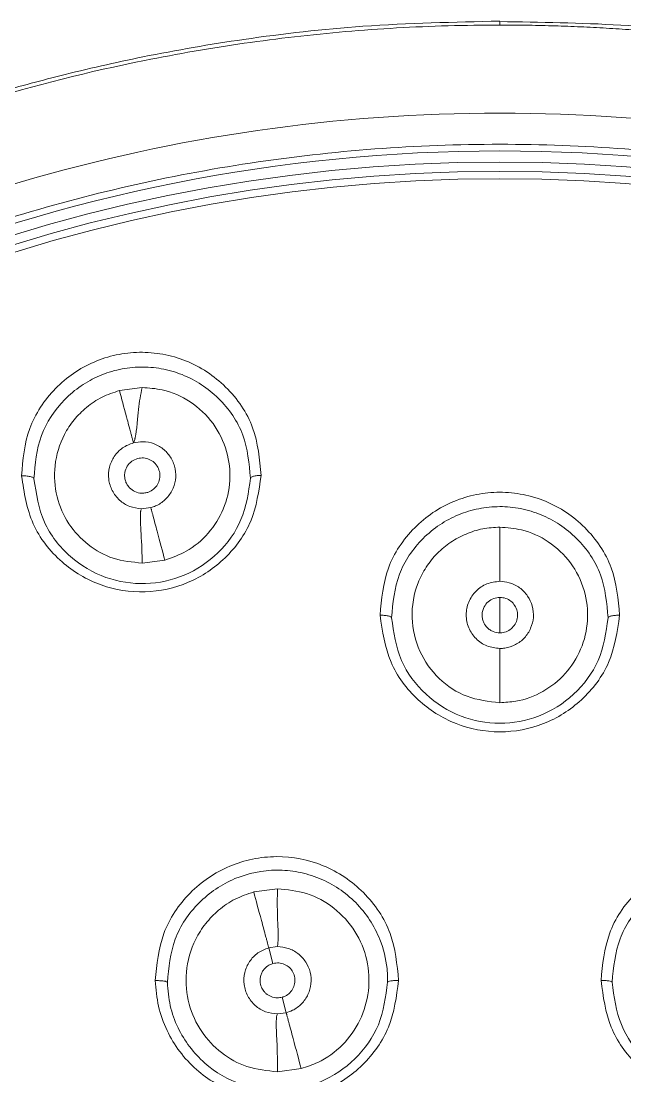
# Model space of a CAD drawing. Extents: x 11377 to 14537, y 53 to 2368.
# Drawn here: x 12560.15 to 12576.31, y 996.26 to 1024.51 of the extents above; entities that cross this region are included whole.
import ezdxf

# ---------------------------------------------------------------- set-up
doc = ezdxf.new("R2010")
doc.units = 0
doc.header["$LTSCALE"] = 10
doc.header["$MEASUREMENT"] = 0
doc.layers.get('0').update_dxf_attribs({"linetype": 'CONTINUOUS'})

# ---------------------------------------------------------------- blocks, each defined once
blk = doc.blocks.new('TYJKT')
at = {"color": 8, "linetype": 'Continuous', "lineweight": 15}
for p, q in [((5032.423, 1240.051), (5032.423, 1239.954)), ((5032.423, 1224.625), (5032.423, 1223.678))]:
    blk.add_line(p, q, dxfattribs=at)
at = {"color": 7, "linetype": 'Continuous', "lineweight": 15}
for p, q in [((5022.846, 1230.246), (5022.238, 1230.165)), ((5023.078, 1227.03), (5022.825, 1226.999)), ((5022.846, 1225.546), (5023.454, 1225.626)), ((5026.47, 1216.823), (5025.833, 1216.738)), ((5026.237, 1215.242), (5026.464, 1215.273)), ((5026.237, 1215.242), (5026.349, 1214.821)), ((5026.591, 1213.918), (5026.703, 1213.504)), ((5026.703, 1213.504), (5026.467, 1213.473)), ((5026.47, 1211.923), (5027.104, 1212.006))]:
    blk.add_line(p, q, dxfattribs=at)
for radius in [44.127, 43.878, 43.682]:
    blk.add_circle((5032.423, 1192.156), radius, dxfattribs=at)
for points, knots in [([(5032.423, 1240.059), (5031.199, 1240.032), (5028.907, 1239.982), (5025.718, 1239.618), (5023.015, 1239.152), (5020.791, 1238.646), (5019.039, 1238.168), (5017.745, 1237.769), (5016.886, 1237.482), (5016.299, 1237.277), (5015.797, 1237.095), (5015.211, 1236.876), (5014.51, 1236.601), (5013.348, 1236.123), (5011.632, 1235.354), (5009.415, 1234.225), (5007.118, 1232.889), (5004.909, 1231.434), (5002.83, 1229.896), (5000.756, 1228.184), (4998.714, 1226.291), (4996.714, 1224.198), (4994.779, 1221.911), (4992.824, 1219.276), (4990.957, 1216.335), (4989.235, 1213.108), (4987.711, 1209.641), (4986.371, 1205.751), (4985.316, 1201.44), (4984.613, 1196.871), (4984.554, 1193.736), (4984.525, 1192.19)], [0, 0, 0, 0, 0.048758, 0.091362, 0.127811, 0.158104, 0.182242, 0.200224, 0.212052, 0.218377, 0.225012, 0.23333, 0.243333, 0.255019, 0.283439, 0.318264, 0.354182, 0.389317, 0.423671, 0.457244, 0.496497, 0.534626, 0.572584, 0.615864, 0.665346, 0.711319, 0.761597, 0.816189, 0.875108, 0.938371, 1, 1, 1, 1]), ([(5080.32, 1192.19), (5080.29, 1193.747), (5080.23, 1196.901), (5079.518, 1201.498), (5078.451, 1205.833), (5077.094, 1209.743), (5075.553, 1213.227), (5073.81, 1216.469), (5071.923, 1219.421), (5069.945, 1222.064), (5067.988, 1224.356), (5065.967, 1226.452), (5063.903, 1228.346), (5061.808, 1230.058), (5059.708, 1231.593), (5057.477, 1233.043), (5055.158, 1234.372), (5052.92, 1235.494), (5051.189, 1236.256), (5050.016, 1236.728), (5049.309, 1236.999), (5048.718, 1237.215), (5048.212, 1237.394), (5047.62, 1237.597), (5046.753, 1237.879), (5045.449, 1238.271), (5043.682, 1238.737), (5041.441, 1239.229), (5038.718, 1239.673), (5035.657, 1240), (5033.502, 1240.029), (5032.422, 1240.044)], [0, 0, 0, 0, 0.062035, 0.125678, 0.18495, 0.239868, 0.290447, 0.336696, 0.386473, 0.430011, 0.468196, 0.506555, 0.546043, 0.579817, 0.614377, 0.649724, 0.685856, 0.720887, 0.749474, 0.761229, 0.77129, 0.779657, 0.78633, 0.792694, 0.804595, 0.822686, 0.846968, 0.877442, 0.914107, 0.956964, 1, 1, 1, 1]), ([(4984.6, 1192.205), (4984.599, 1192.435), (4984.597, 1192.898), (4984.608, 1193.595), (4984.629, 1194.297), (4984.661, 1195.005), (4984.704, 1195.718), (4984.759, 1196.436), (4984.825, 1197.159), (4984.903, 1197.886), (4984.994, 1198.618), (4985.096, 1199.353), (4985.211, 1200.093), (4985.339, 1200.836), (4985.48, 1201.583), (4985.635, 1202.333), (4985.802, 1203.086), (4985.984, 1203.841), (4986.179, 1204.599), (4986.388, 1205.359), (4986.612, 1206.121), (4986.85, 1206.885), (4987.103, 1207.65), (4987.371, 1208.415), (4987.654, 1209.181), (4988.108, 1210.349), (4988.787, 1211.944), (4989.767, 1213.98), (4990.914, 1216.089), (4992.551, 1218.762), (4994.884, 1222.008), (4997.419, 1224.886), (4999.736, 1227.154), (5002.111, 1229.258), (5005.426, 1231.761), (5009.51, 1234.238), (5013.9, 1236.334), (5018.338, 1237.93), (5021.87, 1238.816), (5024.239, 1239.259), (5025.578, 1239.471), (5026.929, 1239.645), (5028.29, 1239.783), (5029.661, 1239.881), (5031.039, 1239.942), (5031.961, 1239.95), (5032.423, 1239.954)], [0, 0, 0, 0, 0.00921, 0.018496, 0.027858, 0.037296, 0.046808, 0.056397, 0.066062, 0.075802, 0.085618, 0.095509, 0.105476, 0.115519, 0.125638, 0.135832, 0.146102, 0.156448, 0.166869, 0.177366, 0.187938, 0.198586, 0.20931, 0.220109, 0.230983, 0.241933, 0.270134, 0.300208, 0.332156, 0.365978, 0.425346, 0.491591, 0.518848, 0.55483, 0.618282, 0.684474, 0.745286, 0.812327, 0.872522, 0.890497, 0.908552, 0.926685, 0.944897, 0.963187, 0.981555, 1, 1, 1, 1]), ([(5032.423, 1239.954), (5032.654, 1239.953), (5033.116, 1239.951), (5033.807, 1239.935), (5034.497, 1239.911), (5035.186, 1239.876), (5035.872, 1239.832), (5036.556, 1239.777), (5037.238, 1239.714), (5037.917, 1239.641), (5038.594, 1239.558), (5039.268, 1239.466), (5039.939, 1239.365), (5040.607, 1239.254), (5041.272, 1239.135), (5043.194, 1238.761), (5046.507, 1237.93), (5050.945, 1236.334), (5055.335, 1234.237), (5059.42, 1231.761), (5062.735, 1229.258), (5065.11, 1227.153), (5067.427, 1224.885), (5069.962, 1222.007), (5072.295, 1218.761), (5073.932, 1216.088), (5075.078, 1213.979), (5076.058, 1211.943), (5076.827, 1210.136), (5077.435, 1208.539), (5077.922, 1207.126), (5078.359, 1205.717), (5078.747, 1204.313), (5079.087, 1202.917), (5079.38, 1201.531), (5079.628, 1200.155), (5079.833, 1198.792), (5079.995, 1197.443), (5080.117, 1196.109), (5080.199, 1194.792), (5080.245, 1193.492), (5080.245, 1192.632), (5080.245, 1192.205)], [0, 0, 0, 0, 0.009233, 0.018446, 0.02764, 0.036815, 0.04597, 0.055105, 0.064221, 0.073317, 0.082394, 0.091451, 0.100489, 0.109506, 0.118504, 0.127483, 0.187679, 0.254722, 0.315534, 0.381728, 0.44518, 0.481169, 0.508419, 0.574675, 0.634042, 0.667861, 0.699807, 0.729878, 0.758077, 0.778231, 0.798129, 0.81777, 0.837153, 0.856279, 0.875147, 0.893757, 0.912109, 0.930203, 0.948039, 0.965617, 0.982937, 1, 1, 1, 1]), ([(5066.552, 1162.157), (5069.416, 1165.416), (5071.811, 1169.088), (5075.465, 1176.96), (5076.724, 1181.159), (5078.005, 1189.742), (5078.026, 1194.126), (5076.829, 1202.721), (5075.611, 1206.933), (5072.034, 1214.84), (5069.675, 1218.535), (5064.01, 1225.109), (5060.703, 1227.987), (5053.41, 1232.692), (5049.425, 1234.518), (5041.1, 1236.97), (5036.762, 1237.596), (5028.083, 1237.596), (5023.744, 1236.97), (5015.419, 1234.518), (5011.434, 1232.691), (5004.142, 1227.986), (5000.835, 1225.108), (4995.169, 1218.534), (4992.811, 1214.839), (4989.234, 1206.932), (4988.015, 1202.721), (4986.819, 1194.125), (4986.84, 1189.742), (4988.121, 1181.158), (4989.38, 1176.959), (4993.034, 1169.087), (4995.429, 1165.415), (4998.294, 1162.156)], [0, 0, 0, 0, 0.0625, 0.0625, 0.125, 0.125, 0.1875, 0.1875, 0.25, 0.25, 0.3125, 0.3125, 0.375, 0.375, 0.4375, 0.4375, 0.5, 0.5, 0.5625, 0.5625, 0.625, 0.625, 0.6875, 0.6875, 0.75, 0.75, 0.8125, 0.8125, 0.875, 0.875, 0.9375, 0.9375, 1, 1, 1, 1]), ([(5065.923, 1162.708), (5066.068, 1162.874), (5066.357, 1163.205), (5066.78, 1163.711), (5067.197, 1164.221), (5067.606, 1164.738), (5068.007, 1165.26), (5068.4, 1165.789), (5068.786, 1166.323), (5069.163, 1166.863), (5069.989, 1168.082), (5071.192, 1170.029), (5072.652, 1172.808), (5073.928, 1175.718), (5075.012, 1178.773), (5075.879, 1181.926), (5076.734, 1186.27), (5077.193, 1191.836), (5076.738, 1198.529), (5075.298, 1205.031), (5072.958, 1211.136), (5069.854, 1216.68), (5066.144, 1221.556), (5061.894, 1225.813), (5057.07, 1229.501), (5051.605, 1232.594), (5045.564, 1234.949), (5039.104, 1236.425), (5032.423, 1236.928), (5025.741, 1236.425), (5019.281, 1234.949), (5013.24, 1232.594), (5007.775, 1229.501), (5002.952, 1225.813), (4998.701, 1221.556), (4994.991, 1216.68), (4991.887, 1211.136), (4989.547, 1205.031), (4988.107, 1198.529), (4987.652, 1191.836), (4988.111, 1186.27), (4988.966, 1181.926), (4989.833, 1178.773), (4990.917, 1175.718), (4992.192, 1172.808), (4993.652, 1170.029), (4994.948, 1167.933), (4995.98, 1166.429), (4996.677, 1165.469), (4997.399, 1164.528), (4998.145, 1163.606), (4998.663, 1163.007), (4998.922, 1162.708)], [0, 0, 0, 0, 0.003229, 0.006456, 0.009681, 0.012905, 0.016128, 0.019352, 0.022577, 0.025803, 0.029032, 0.044201, 0.059373, 0.07509, 0.090809, 0.106933, 0.12306, 0.155772, 0.188607, 0.221197, 0.253189, 0.284268, 0.314175, 0.342874, 0.372343, 0.403057, 0.434778, 0.467206, 0.5, 0.532794, 0.565223, 0.596943, 0.627658, 0.657126, 0.685825, 0.715732, 0.746811, 0.778804, 0.811393, 0.844229, 0.876941, 0.893065, 0.909192, 0.924908, 0.940628, 0.955797, 0.970969, 0.976778, 0.982582, 0.988384, 0.994188, 1, 1, 1, 1]), ([(5032.423, 1236.583), (5020.64, 1236.583), (5009.339, 1231.903), (4992.676, 1215.24), (4987.995, 1203.939), (4987.995, 1180.374), (4992.676, 1169.073), (5009.339, 1152.41), (5020.64, 1147.729), (5032.423, 1147.729)], [0, 0, 0, 0, 0.25, 0.25, 0.5, 0.5, 0.75, 0.75, 1, 1, 1, 1]), ([(5032.423, 1236.583), (5044.205, 1236.583), (5055.506, 1231.903), (5072.169, 1215.24), (5076.85, 1203.939), (5076.85, 1180.374), (5072.169, 1169.073), (5055.506, 1152.41), (5044.205, 1147.729), (5032.423, 1147.729)], [0, 0, 0, 0, 0.25, 0.25, 0.5, 0.5, 0.75, 0.75, 1, 1, 1, 1]), ([(5026.03, 1227.892), (5025.99, 1228.328), (5025.909, 1229.202), (5025.152, 1230.31), (5024.232, 1230.919), (5023.407, 1231.157), (5022.775, 1231.209), (5022.148, 1231.139), (5021.547, 1230.946), (5020.993, 1230.642), (5020.506, 1230.229), (5020.108, 1229.728), (5019.704, 1228.955), (5019.652, 1228.309), (5019.617, 1227.877)], [0, 0, 0, 0, 0.129414, 0.259722, 0.385479, 0.44652, 0.507088, 0.566766, 0.626342, 0.686511, 0.747027, 0.809405, 0.872331, 1, 1, 1, 1]), ([(5026.03, 1227.892), (5025.99, 1228.328), (5025.909, 1229.202), (5025.152, 1230.31), (5024.232, 1230.919), (5023.407, 1231.157), (5022.775, 1231.209), (5022.148, 1231.139), (5021.547, 1230.946), (5020.993, 1230.642), (5020.506, 1230.229), (5020.108, 1229.728), (5019.704, 1228.955), (5019.652, 1228.309), (5019.617, 1227.877)], [0, 0, 0, 0, 0.129414, 0.259722, 0.385479, 0.44652, 0.507088, 0.566766, 0.626342, 0.686511, 0.747027, 0.809405, 0.872331, 1, 1, 1, 1]), ([(5019.948, 1227.802), (5019.981, 1228.196), (5020.046, 1228.968), (5020.609, 1229.808), (5021.195, 1230.303), (5021.695, 1230.577), (5022.236, 1230.749), (5022.799, 1230.814), (5023.37, 1230.767), (5024.116, 1230.554), (5024.95, 1230.002), (5025.636, 1229.003), (5025.709, 1228.211), (5025.745, 1227.815)], [0, 0, 0, 0, 0.129607, 0.253343, 0.31397, 0.373277, 0.432322, 0.491787, 0.551148, 0.612903, 0.738621, 0.869279, 1, 1, 1, 1]), ([(5019.948, 1227.802), (5019.981, 1228.196), (5020.046, 1228.968), (5020.609, 1229.808), (5021.195, 1230.303), (5021.695, 1230.577), (5022.236, 1230.749), (5022.799, 1230.814), (5023.37, 1230.767), (5024.116, 1230.554), (5024.95, 1230.002), (5025.636, 1229.003), (5025.709, 1228.211), (5025.745, 1227.815)], [0, 0, 0, 0, 0.129607, 0.253343, 0.31397, 0.373277, 0.432322, 0.491787, 0.551148, 0.612903, 0.738621, 0.869279, 1, 1, 1, 1]), ([(5022.238, 1230.165), (5022.08, 1230.113), (5021.762, 1230.007), (5021.353, 1229.729), (5021.012, 1229.39), (5020.675, 1228.881), (5020.465, 1228.168), (5020.518, 1227.325), (5020.84, 1226.584), (5021.374, 1226.015), (5022.059, 1225.622), (5022.582, 1225.571), (5022.846, 1225.546)], [0, 0, 0, 0, 0.072113, 0.144665, 0.213262, 0.281994, 0.413193, 0.539419, 0.658364, 0.772911, 0.885504, 1, 1, 1, 1]), ([(5022.238, 1230.165), (5022.296, 1229.948), (5022.377, 1229.646), (5022.487, 1229.236), (5022.552, 1228.994), (5022.568, 1228.933), (5022.579, 1228.892), (5022.59, 1228.854), (5022.603, 1228.803), (5022.609, 1228.782), (5022.613, 1228.766)], [0, 0, 0, 0, 0.621909, 0.864466, 0.898802, 0.912619, 0.925528, 0.939232, 0.955441, 1, 1, 1, 1]), ([(5022.846, 1230.246), (5022.807, 1230.06), (5022.749, 1229.786), (5022.723, 1229.391), (5022.7, 1229.164), (5022.685, 1229.056), (5022.677, 1229.001), (5022.672, 1228.975), (5022.67, 1228.962)], [0, 0, 0, 0, 0.564432, 0.837151, 0.934962, 0.971264, 0.986433, 1, 1, 1, 1]), ([(5023.454, 1225.626), (5023.65, 1225.695), (5024.09, 1225.85), (5024.648, 1226.328), (5025.064, 1226.988), (5025.238, 1227.756), (5025.143, 1228.559), (5024.786, 1229.312), (5024.173, 1229.893), (5023.483, 1230.201), (5023.028, 1230.233), (5022.846, 1230.246)], [0, 0, 0, 0, 0.089621, 0.201189, 0.313339, 0.430856, 0.548558, 0.675018, 0.801587, 0.920899, 1, 1, 1, 1]), ([(5022.825, 1226.999), (5022.718, 1227.013), (5022.505, 1227.04), (5022.228, 1227.219), (5022.029, 1227.476), (5021.933, 1227.788), (5021.952, 1228.114), (5022.085, 1228.411), (5022.311, 1228.651), (5022.512, 1228.728), (5022.613, 1228.766)], [0, 0, 0, 0, 0.125, 0.250001, 0.375, 0.500001, 0.625001, 0.75, 0.875, 1, 1, 1, 1]), ([(5022.613, 1228.766), (5022.618, 1228.778), (5022.628, 1228.8), (5022.642, 1228.842), (5022.652, 1228.878), (5022.659, 1228.905), (5022.665, 1228.934), (5022.668, 1228.953), (5022.67, 1228.962)], [0, 0, 0, 0, 0.341629, 0.602036, 0.710053, 0.808846, 0.903734, 1, 1, 1, 1]), ([(5022.613, 1228.766), (5022.696, 1228.781), (5022.881, 1228.814), (5023.173, 1228.754), (5023.439, 1228.596), (5023.637, 1228.358), (5023.747, 1228.073), (5023.751, 1227.764), (5023.658, 1227.471), (5023.468, 1227.229), (5023.259, 1227.088), (5023.122, 1227.044), (5023.078, 1227.03)], [0, 0, 0, 0, 0.089302, 0.199356, 0.309162, 0.413591, 0.523904, 0.629136, 0.737545, 0.845901, 0.951431, 1, 1, 1, 1]), ([(5022.725, 1228.346), (5022.67, 1228.325), (5022.559, 1228.281), (5022.437, 1228.144), (5022.381, 1227.999), (5022.373, 1227.872), (5022.387, 1227.774), (5022.421, 1227.681), (5022.487, 1227.573), (5022.606, 1227.47), (5022.75, 1227.42), (5022.874, 1227.413), (5022.936, 1227.425), (5022.97, 1227.432)], [0, 0, 0, 0, 0.118409, 0.239548, 0.359198, 0.428021, 0.495423, 0.559411, 0.628282, 0.750287, 0.870928, 0.930001, 1, 1, 1, 1]), ([(5022.725, 1228.346), (5022.778, 1228.355), (5022.883, 1228.372), (5023.04, 1228.33), (5023.175, 1228.243), (5023.273, 1228.114), (5023.324, 1227.96), (5023.321, 1227.798), (5023.264, 1227.646), (5023.16, 1227.522), (5023.053, 1227.457), (5022.986, 1227.437), (5022.97, 1227.432)], [0, 0, 0, 0, 0.106778, 0.213569, 0.320607, 0.428038, 0.535836, 0.643816, 0.751708, 0.859285, 0.966462, 1, 1, 1, 1]), ([(5019.617, 1227.877), (5019.685, 1227.437), (5019.819, 1226.573), (5020.628, 1225.536), (5021.703, 1224.893), (5022.919, 1224.699), (5024.113, 1224.962), (5025.123, 1225.642), (5025.856, 1226.664), (5025.971, 1227.475), (5026.03, 1227.892)], [0, 0, 0, 0, 0.137286, 0.2695479, 0.3935076, 0.512852, 0.6307305, 0.748992, 0.870839, 1, 1, 1, 1]), ([(5019.617, 1227.877), (5019.685, 1227.437), (5019.819, 1226.573), (5020.628, 1225.536), (5021.703, 1224.893), (5022.919, 1224.699), (5024.113, 1224.962), (5025.123, 1225.642), (5025.856, 1226.664), (5025.971, 1227.475), (5026.03, 1227.892)], [0, 0, 0, 0, 0.137286, 0.2695479, 0.3935076, 0.512852, 0.6307305, 0.748992, 0.870839, 1, 1, 1, 1]), ([(5019.948, 1227.802), (5019.943, 1227.813), (5019.936, 1227.83), (5019.893, 1227.85), (5019.85, 1227.863), (5019.796, 1227.872), (5019.719, 1227.88), (5019.657, 1227.878), (5019.617, 1227.877)], [0, 0, 0, 0, 0.238124, 0.367501, 0.499998, 0.632495, 0.761873, 1, 1, 1, 1]), ([(5019.948, 1227.802), (5019.943, 1227.813), (5019.936, 1227.83), (5019.893, 1227.85), (5019.85, 1227.863), (5019.796, 1227.872), (5019.719, 1227.88), (5019.657, 1227.878), (5019.617, 1227.877)], [0, 0, 0, 0, 0.238124, 0.367501, 0.499998, 0.632495, 0.761873, 1, 1, 1, 1]), ([(5025.745, 1227.815), (5025.692, 1227.437), (5025.588, 1226.705), (5024.923, 1225.778), (5024.009, 1225.164), (5022.93, 1224.929), (5021.833, 1225.103), (5020.862, 1225.684), (5020.13, 1226.621), (5020.009, 1227.402), (5019.948, 1227.802)], [0, 0, 0, 0, 0.129889, 0.251497, 0.370196, 0.486331, 0.605188, 0.729074, 0.861647, 1, 1, 1, 1]), ([(5025.745, 1227.815), (5025.692, 1227.437), (5025.588, 1226.705), (5024.923, 1225.778), (5024.009, 1225.164), (5022.93, 1224.929), (5021.833, 1225.103), (5020.862, 1225.684), (5020.13, 1226.621), (5020.009, 1227.402), (5019.948, 1227.802)], [0, 0, 0, 0, 0.129889, 0.251497, 0.370196, 0.486331, 0.605188, 0.729074, 0.861647, 1, 1, 1, 1]), ([(5026.03, 1227.892), (5025.993, 1227.891), (5025.916, 1227.89), (5025.821, 1227.872), (5025.757, 1227.846), (5025.749, 1227.825), (5025.745, 1227.815)], [0, 0, 0, 0, 0.24655, 0.507829, 0.764756, 1, 1, 1, 1]), ([(5026.03, 1227.892), (5025.993, 1227.891), (5025.916, 1227.89), (5025.821, 1227.872), (5025.757, 1227.846), (5025.749, 1227.825), (5025.745, 1227.815)], [0, 0, 0, 0, 0.24655, 0.507829, 0.764756, 1, 1, 1, 1]), ([(5035.629, 1224.147), (5035.59, 1224.581), (5035.512, 1225.443), (5034.881, 1226.368), (5034.221, 1226.916), (5033.657, 1227.216), (5033.049, 1227.401), (5032.419, 1227.461), (5031.789, 1227.4), (5031.182, 1227.213), (5030.618, 1226.912), (5029.959, 1226.362), (5029.332, 1225.438), (5029.255, 1224.578), (5029.216, 1224.147)], [0, 0, 0, 0, 0.128444, 0.255434, 0.317534, 0.379182, 0.439832, 0.500318, 0.560828, 0.621479, 0.683174, 0.745272, 0.872313, 1, 1, 1, 1]), ([(5035.629, 1224.147), (5035.59, 1224.581), (5035.512, 1225.443), (5034.881, 1226.368), (5034.221, 1226.916), (5033.657, 1227.216), (5033.049, 1227.401), (5032.419, 1227.461), (5031.789, 1227.4), (5031.182, 1227.213), (5030.618, 1226.912), (5029.959, 1226.362), (5029.332, 1225.438), (5029.255, 1224.578), (5029.216, 1224.147)], [0, 0, 0, 0, 0.128444, 0.255434, 0.317534, 0.379182, 0.439832, 0.500318, 0.560828, 0.621479, 0.683174, 0.745272, 0.872313, 1, 1, 1, 1]), ([(5029.524, 1224.078), (5029.56, 1224.477), (5029.631, 1225.256), (5030.205, 1226.092), (5030.798, 1226.582), (5031.306, 1226.853), (5031.852, 1227.019), (5032.419, 1227.075), (5032.987, 1227.02), (5033.532, 1226.856), (5034.042, 1226.585), (5034.642, 1226.092), (5035.216, 1225.252), (5035.286, 1224.472), (5035.321, 1224.078)], [0, 0, 0, 0, 0.13088, 0.256093, 0.318836, 0.379202, 0.439789, 0.499677, 0.559439, 0.620219, 0.680344, 0.743636, 0.87065, 1, 1, 1, 1]), ([(5029.524, 1224.078), (5029.56, 1224.477), (5029.631, 1225.256), (5030.205, 1226.092), (5030.798, 1226.582), (5031.306, 1226.853), (5031.852, 1227.019), (5032.419, 1227.075), (5032.987, 1227.02), (5033.532, 1226.856), (5034.042, 1226.585), (5034.642, 1226.092), (5035.216, 1225.252), (5035.286, 1224.472), (5035.321, 1224.078)], [0, 0, 0, 0, 0.13088, 0.256093, 0.318836, 0.379202, 0.439789, 0.499677, 0.559439, 0.620219, 0.680344, 0.743636, 0.87065, 1, 1, 1, 1]), ([(5022.825, 1226.999), (5022.821, 1226.99), (5022.814, 1226.976), (5022.807, 1226.94), (5022.803, 1226.91), (5022.8, 1226.876), (5022.798, 1226.825), (5022.797, 1226.712), (5022.804, 1226.541), (5022.834, 1226.094), (5022.841, 1225.792), (5022.846, 1225.546)], [0, 0, 0, 0, 0.048387, 0.068382, 0.086805, 0.104732, 0.123144, 0.164067, 0.269906, 0.406208, 1, 1, 1, 1]), ([(5023.078, 1227.03), (5023.08, 1227.022), (5023.083, 1227.01), (5023.092, 1226.977), (5023.1, 1226.95), (5023.108, 1226.918), (5023.121, 1226.869), (5023.15, 1226.761), (5023.195, 1226.594), (5023.312, 1226.158), (5023.391, 1225.864), (5023.454, 1225.626)], [0, 0, 0, 0, 0.047117, 0.06658, 0.084588, 0.10224, 0.120528, 0.161557, 0.268342, 0.405794, 1, 1, 1, 1]), ([(5032.423, 1226.506), (5032.269, 1226.498), (5031.959, 1226.48), (5031.512, 1226.335), (5031.097, 1226.116), (5030.734, 1225.813), (5030.437, 1225.444), (5030.147, 1224.878), (5030.01, 1224.089), (5030.223, 1223.171), (5030.754, 1222.424), (5031.523, 1221.909), (5032.122, 1221.841), (5032.423, 1221.806)], [0, 0, 0, 0, 0.061643, 0.124069, 0.187222, 0.25026, 0.315036, 0.380348, 0.511051, 0.638314, 0.7607, 0.880273, 1, 1, 1, 1]), ([(5032.423, 1221.806), (5032.566, 1221.814), (5032.966, 1221.837), (5033.596, 1222.074), (5034.207, 1222.562), (5034.63, 1223.23), (5034.815, 1224.013), (5034.723, 1224.83), (5034.356, 1225.577), (5033.757, 1226.142), (5033.077, 1226.456), (5032.617, 1226.491), (5032.423, 1226.506)], [0, 0, 0, 0, 0.057384, 0.160613, 0.264479, 0.370476, 0.479801, 0.591999, 0.705484, 0.81602, 0.921949, 1, 1, 1, 1]), ([(5032.423, 1226.506), (5032.423, 1226.278), (5032.423, 1225.96), (5032.423, 1225.529), (5032.423, 1225.283), (5032.423, 1225.221), (5032.423, 1225.179), (5032.423, 1225.142), (5032.423, 1225.092), (5032.423, 1225.072), (5032.423, 1225.057)], [0, 0, 0, 0, 0.621169, 0.863737, 0.898259, 0.912208, 0.925258, 0.939086, 0.955383, 1, 1, 1, 1]), ([(5032.423, 1223.258), (5032.305, 1223.272), (5032.069, 1223.299), (5031.77, 1223.507), (5031.569, 1223.804), (5031.499, 1224.157), (5031.569, 1224.511), (5031.77, 1224.808), (5032.069, 1225.016), (5032.305, 1225.043), (5032.423, 1225.057)], [0, 0, 0, 0, 0.125, 0.25, 0.375, 0.5, 0.625, 0.75, 0.875, 1, 1, 1, 1]), ([(5032.423, 1225.057), (5032.507, 1225.049), (5032.695, 1225.033), (5032.962, 1224.899), (5033.177, 1224.677), (5033.307, 1224.396), (5033.338, 1224.091), (5033.261, 1223.792), (5033.096, 1223.533), (5032.849, 1223.348), (5032.612, 1223.267), (5032.468, 1223.26), (5032.423, 1223.258)], [0, 0, 0, 0, 0.090004, 0.199965, 0.30969, 0.414229, 0.524446, 0.629651, 0.738194, 0.846295, 0.95203, 1, 1, 1, 1]), ([(5032.423, 1224.627), (5032.366, 1224.621), (5032.252, 1224.609), (5032.103, 1224.516), (5032.008, 1224.397), (5031.959, 1224.273), (5031.943, 1224.158), (5031.956, 1224.044), (5031.999, 1223.925), (5032.068, 1223.827), (5032.158, 1223.753), (5032.268, 1223.693), (5032.361, 1223.683), (5032.423, 1223.676)], [0, 0, 0, 0, 0.112572, 0.230532, 0.342929, 0.414696, 0.496782, 0.575681, 0.644197, 0.749354, 0.813983, 0.877409, 1, 1, 1, 1]), ([(5032.423, 1224.627), (5032.476, 1224.622), (5032.582, 1224.611), (5032.724, 1224.53), (5032.832, 1224.409), (5032.894, 1224.259), (5032.903, 1224.096), (5032.858, 1223.94), (5032.763, 1223.807), (5032.63, 1223.714), (5032.509, 1223.679), (5032.439, 1223.677), (5032.423, 1223.676)], [0, 0, 0, 0, 0.107051, 0.214109, 0.321301, 0.428705, 0.536307, 0.644008, 0.751662, 0.859146, 0.966413, 1, 1, 1, 1]), ([(5029.216, 1224.147), (5029.279, 1223.716), (5029.401, 1222.876), (5030.171, 1221.843), (5031.213, 1221.179), (5032.42, 1220.95), (5033.627, 1221.177), (5034.669, 1221.84), (5035.443, 1222.872), (5035.566, 1223.714), (5035.629, 1224.147)], [0, 0, 0, 0, 0.1330935, 0.2596521, 0.3806349, 0.4997455, 0.6188889, 0.7398584, 0.8662152, 1, 1, 1, 1]), ([(5029.524, 1224.078), (5029.519, 1224.088), (5029.513, 1224.103), (5029.474, 1224.12), (5029.434, 1224.131), (5029.385, 1224.14), (5029.313, 1224.147), (5029.254, 1224.147), (5029.216, 1224.147)], [0, 0, 0, 0, 0.239192, 0.368191, 0.499998, 0.631808, 0.760806, 1, 1, 1, 1]), ([(5029.216, 1224.147), (5029.279, 1223.716), (5029.401, 1222.876), (5030.171, 1221.843), (5031.213, 1221.179), (5032.42, 1220.95), (5033.627, 1221.177), (5034.669, 1221.84), (5035.443, 1222.872), (5035.566, 1223.714), (5035.629, 1224.147)], [0, 0, 0, 0, 0.1330935, 0.2596521, 0.3806349, 0.4997455, 0.6188889, 0.7398584, 0.8662152, 1, 1, 1, 1]), ([(5029.524, 1224.078), (5029.519, 1224.088), (5029.513, 1224.103), (5029.474, 1224.12), (5029.434, 1224.131), (5029.385, 1224.14), (5029.313, 1224.147), (5029.254, 1224.147), (5029.216, 1224.147)], [0, 0, 0, 0, 0.239192, 0.368191, 0.499998, 0.631808, 0.760806, 1, 1, 1, 1]), ([(5035.321, 1224.078), (5035.264, 1223.686), (5035.154, 1222.925), (5034.449, 1221.986), (5033.504, 1221.391), (5032.421, 1221.191), (5031.337, 1221.392), (5030.392, 1221.989), (5029.69, 1222.928), (5029.58, 1223.688), (5029.524, 1224.078)], [0, 0, 0, 0, 0.134641, 0.260971, 0.384047, 0.500199, 0.616377, 0.739514, 0.866084, 1, 1, 1, 1]), ([(5035.321, 1224.078), (5035.264, 1223.686), (5035.154, 1222.925), (5034.449, 1221.986), (5033.504, 1221.391), (5032.421, 1221.191), (5031.337, 1221.392), (5030.392, 1221.989), (5029.69, 1222.928), (5029.58, 1223.688), (5029.524, 1224.078)], [0, 0, 0, 0, 0.134641, 0.260971, 0.384047, 0.500199, 0.616377, 0.739514, 0.866084, 1, 1, 1, 1]), ([(5035.629, 1224.147), (5035.591, 1224.147), (5035.532, 1224.147), (5035.461, 1224.14), (5035.411, 1224.131), (5035.371, 1224.12), (5035.332, 1224.103), (5035.326, 1224.088), (5035.321, 1224.078)], [0, 0, 0, 0, 0.239194, 0.368193, 0.500003, 0.63181, 0.760809, 1, 1, 1, 1]), ([(5035.629, 1224.147), (5035.591, 1224.147), (5035.532, 1224.147), (5035.461, 1224.14), (5035.411, 1224.131), (5035.371, 1224.12), (5035.332, 1224.103), (5035.326, 1224.088), (5035.321, 1224.078)], [0, 0, 0, 0, 0.239194, 0.368193, 0.500003, 0.63181, 0.760809, 1, 1, 1, 1]), ([(5032.423, 1223.258), (5032.423, 1223.249), (5032.423, 1223.236), (5032.423, 1223.201), (5032.423, 1223.171), (5032.423, 1223.138), (5032.423, 1223.086), (5032.423, 1222.973), (5032.423, 1222.801), (5032.423, 1222.351), (5032.423, 1222.051), (5032.423, 1221.806)], [0, 0, 0, 0, 0.047036, 0.066393, 0.084263, 0.101763, 0.1199, 0.160682, 0.267247, 0.404761, 1, 1, 1, 1]), ([(5029.713, 1214.369), (5029.67, 1214.799), (5029.585, 1215.667), (5028.831, 1216.776), (5027.739, 1217.516), (5026.653, 1217.727), (5025.797, 1217.639), (5025.18, 1217.446), (5024.611, 1217.138), (5023.951, 1216.583), (5023.322, 1215.656), (5023.239, 1214.794), (5023.198, 1214.363)], [0, 0, 0, 0, 0.125441, 0.252766, 0.378304, 0.502027, 0.563774, 0.625447, 0.687361, 0.74939, 0.874533, 1, 1, 1, 1]), ([(5029.713, 1214.369), (5029.67, 1214.799), (5029.585, 1215.667), (5028.831, 1216.776), (5027.739, 1217.516), (5026.653, 1217.727), (5025.797, 1217.639), (5025.18, 1217.446), (5024.611, 1217.138), (5023.951, 1216.583), (5023.322, 1215.656), (5023.239, 1214.794), (5023.198, 1214.363)], [0, 0, 0, 0, 0.125441, 0.252766, 0.378304, 0.502027, 0.563774, 0.625447, 0.687361, 0.74939, 0.874533, 1, 1, 1, 1]), ([(5041.647, 1214.363), (5041.606, 1214.797), (5041.546, 1215.448), (5041.133, 1216.221), (5040.726, 1216.727), (5040.227, 1217.143), (5039.658, 1217.449), (5039.04, 1217.641), (5038.396, 1217.704), (5037.752, 1217.643), (5036.922, 1217.39), (5036.006, 1216.769), (5035.259, 1215.66), (5035.174, 1214.795), (5035.132, 1214.369)], [0, 0, 0, 0, 0.1259817, 0.1889122, 0.251624, 0.3136166, 0.3754474, 0.437076, 0.4987549, 0.5608215, 0.6230433, 0.7485245, 0.8757869, 1, 1, 1, 1]), ([(5041.647, 1214.363), (5041.606, 1214.797), (5041.546, 1215.448), (5041.133, 1216.221), (5040.726, 1216.727), (5040.227, 1217.143), (5039.658, 1217.449), (5039.04, 1217.641), (5038.396, 1217.704), (5037.752, 1217.643), (5036.922, 1217.39), (5036.006, 1216.769), (5035.259, 1215.66), (5035.174, 1214.795), (5035.132, 1214.369)], [0, 0, 0, 0, 0.1259817, 0.1889122, 0.251624, 0.3136166, 0.3754474, 0.437076, 0.4987549, 0.5608215, 0.6230433, 0.7485245, 0.8757869, 1, 1, 1, 1]), ([(5023.52, 1214.316), (5023.558, 1214.709), (5023.633, 1215.491), (5024.206, 1216.332), (5024.806, 1216.832), (5025.489, 1217.202), (5026.265, 1217.359), (5027.035, 1217.287), (5027.787, 1217.064), (5028.625, 1216.503), (5029.214, 1215.602), (5029.393, 1214.875), (5029.42, 1214.485), (5029.419, 1214.363), (5029.419, 1214.321)], [0, 0, 0, 0, 0.126596, 0.251028, 0.313329, 0.375238, 0.496786, 0.55763, 0.620695, 0.746047, 0.873332, 0.960492, 0.986283, 1, 1, 1, 1]), ([(5023.52, 1214.316), (5023.558, 1214.709), (5023.633, 1215.491), (5024.206, 1216.332), (5024.806, 1216.832), (5025.489, 1217.202), (5026.265, 1217.359), (5027.035, 1217.287), (5027.787, 1217.064), (5028.625, 1216.503), (5029.214, 1215.602), (5029.393, 1214.875), (5029.42, 1214.485), (5029.419, 1214.363), (5029.419, 1214.321)], [0, 0, 0, 0, 0.126596, 0.251028, 0.313329, 0.375238, 0.496786, 0.55763, 0.620695, 0.746047, 0.873332, 0.960492, 0.986283, 1, 1, 1, 1]), ([(5035.426, 1214.321), (5035.466, 1214.719), (5035.545, 1215.505), (5036.229, 1216.503), (5037.052, 1217.061), (5037.802, 1217.286), (5038.572, 1217.36), (5039.348, 1217.204), (5040.033, 1216.836), (5040.636, 1216.336), (5041.212, 1215.492), (5041.287, 1214.71), (5041.325, 1214.315)], [0, 0, 0, 0, 0.12812, 0.253252, 0.378224, 0.44113, 0.502219, 0.623634, 0.685601, 0.748323, 0.873304, 1, 1, 1, 1]), ([(5035.426, 1214.321), (5035.466, 1214.719), (5035.545, 1215.505), (5036.229, 1216.503), (5037.052, 1217.061), (5037.802, 1217.286), (5038.572, 1217.36), (5039.348, 1217.204), (5040.033, 1216.836), (5040.636, 1216.336), (5041.212, 1215.492), (5041.287, 1214.71), (5041.325, 1214.315)], [0, 0, 0, 0, 0.12812, 0.253252, 0.378224, 0.44113, 0.502219, 0.623634, 0.685601, 0.748323, 0.873304, 1, 1, 1, 1]), ([(5025.833, 1216.738), (5025.664, 1216.681), (5025.325, 1216.568), (5024.892, 1216.267), (5024.534, 1215.902), (5024.189, 1215.36), (5023.977, 1214.611), (5024.054, 1213.737), (5024.399, 1212.984), (5024.944, 1212.405), (5025.652, 1212.004), (5026.192, 1211.95), (5026.47, 1211.923)], [0, 0, 0, 0, 0.075178, 0.150533, 0.220893, 0.291226, 0.422805, 0.546084, 0.661666, 0.772226, 0.882681, 1, 1, 1, 1]), ([(5025.833, 1216.738), (5025.895, 1216.509), (5025.971, 1216.228), (5026.095, 1215.769), (5026.143, 1215.591), (5026.178, 1215.46), (5026.194, 1215.399), (5026.205, 1215.358), (5026.215, 1215.321), (5026.228, 1215.274), (5026.233, 1215.256), (5026.237, 1215.242)], [0, 0, 0, 0, 0.615113, 0.755266, 0.858659, 0.894524, 0.909395, 0.923425, 0.938112, 0.955015, 1, 1, 1, 1]), ([(5026.47, 1216.823), (5026.464, 1216.585), (5026.458, 1216.294), (5026.481, 1215.823), (5026.487, 1215.64), (5026.487, 1215.505), (5026.485, 1215.441), (5026.483, 1215.398), (5026.479, 1215.359), (5026.473, 1215.309), (5026.468, 1215.288), (5026.464, 1215.273)], [0, 0, 0, 0, 0.614066, 0.753521, 0.85656, 0.892581, 0.907671, 0.922016, 0.937076, 0.954357, 1, 1, 1, 1]), ([(5027.104, 1212.006), (5027.255, 1212.056), (5027.663, 1212.192), (5028.24, 1212.617), (5028.717, 1213.287), (5028.95, 1214.086), (5028.905, 1214.924), (5028.581, 1215.708), (5028.012, 1216.335), (5027.276, 1216.743), (5026.733, 1216.797), (5026.47, 1216.823)], [0, 0, 0, 0, 0.067293, 0.181553, 0.296078, 0.412718, 0.531395, 0.650657, 0.770588, 0.888738, 1, 1, 1, 1]), ([(5026.467, 1213.473), (5026.359, 1213.485), (5026.143, 1213.508), (5025.862, 1213.684), (5025.658, 1213.941), (5025.558, 1214.254), (5025.574, 1214.583), (5025.706, 1214.883), (5025.933, 1215.125), (5026.135, 1215.203), (5026.237, 1215.242)], [0, 0, 0, 0, 0.125, 0.25, 0.375, 0.5, 0.625001, 0.75, 0.875, 1, 1, 1, 1]), ([(5026.464, 1215.273), (5026.563, 1215.263), (5026.762, 1215.245), (5027.031, 1215.097), (5027.237, 1214.873), (5027.361, 1214.589), (5027.382, 1214.283), (5027.3, 1213.984), (5027.126, 1213.734), (5026.911, 1213.574), (5026.76, 1213.523), (5026.703, 1213.504)], [0, 0, 0, 0, 0.114781, 0.229465, 0.347386, 0.4628, 0.581639, 0.696318, 0.815605, 0.930153, 1, 1, 1, 1]), ([(5026.349, 1214.821), (5026.3, 1214.803), (5026.196, 1214.764), (5026.094, 1214.658), (5026.035, 1214.549), (5026.007, 1214.453), (5025.999, 1214.328), (5026.028, 1214.196), (5026.093, 1214.088), (5026.178, 1213.999), (5026.298, 1213.925), (5026.452, 1213.893), (5026.55, 1213.911), (5026.591, 1213.918)], [0, 0, 0, 0, 0.106544, 0.226059, 0.291047, 0.359367, 0.431045, 0.544909, 0.630374, 0.686185, 0.796968, 0.914357, 1, 1, 1, 1]), ([(5026.349, 1214.821), (5026.401, 1214.83), (5026.506, 1214.847), (5026.661, 1214.805), (5026.795, 1214.719), (5026.892, 1214.591), (5026.941, 1214.439), (5026.938, 1214.279), (5026.881, 1214.129), (5026.779, 1214.007), (5026.673, 1213.943), (5026.607, 1213.923), (5026.591, 1213.918)], [0, 0, 0, 0, 0.107241, 0.214485, 0.321783, 0.429167, 0.536631, 0.644135, 0.751619, 0.859036, 0.966364, 1, 1, 1, 1]), ([(5023.198, 1214.363), (5023.217, 1214.133), (5023.253, 1213.672), (5023.49, 1213.028), (5023.835, 1212.45), (5024.416, 1211.826), (5025.326, 1211.286), (5026.557, 1211.093), (5027.77, 1211.36), (5028.798, 1212.057), (5029.544, 1213.104), (5029.656, 1213.94), (5029.713, 1214.369)], [0, 0, 0, 0, 0.068999, 0.138379, 0.204164, 0.269972, 0.392317, 0.511501, 0.630759, 0.750273, 0.871902, 1, 1, 1, 1]), ([(5023.198, 1214.363), (5023.217, 1214.133), (5023.253, 1213.672), (5023.49, 1213.028), (5023.835, 1212.45), (5024.416, 1211.826), (5025.326, 1211.286), (5026.557, 1211.093), (5027.77, 1211.36), (5028.798, 1212.057), (5029.544, 1213.104), (5029.656, 1213.94), (5029.713, 1214.369)], [0, 0, 0, 0, 0.068999, 0.138379, 0.204164, 0.269972, 0.392317, 0.511501, 0.630759, 0.750273, 0.871902, 1, 1, 1, 1]), ([(5023.52, 1214.316), (5023.516, 1214.322), (5023.509, 1214.333), (5023.468, 1214.345), (5023.426, 1214.353), (5023.374, 1214.359), (5023.299, 1214.364), (5023.238, 1214.363), (5023.198, 1214.363)], [0, 0, 0, 0, 0.238458, 0.367717, 0.499997, 0.632278, 0.761538, 1, 1, 1, 1]), ([(5023.52, 1214.316), (5023.516, 1214.322), (5023.509, 1214.333), (5023.468, 1214.345), (5023.426, 1214.353), (5023.374, 1214.359), (5023.299, 1214.364), (5023.238, 1214.363), (5023.198, 1214.363)], [0, 0, 0, 0, 0.238458, 0.367717, 0.499997, 0.632278, 0.761538, 1, 1, 1, 1]), ([(5029.713, 1214.369), (5029.675, 1214.368), (5029.617, 1214.368), (5029.549, 1214.362), (5029.487, 1214.354), (5029.432, 1214.341), (5029.423, 1214.327), (5029.419, 1214.321)], [0, 0, 0, 0, 0.243737, 0.373737, 0.505684, 0.763495, 1, 1, 1, 1]), ([(5029.713, 1214.369), (5029.675, 1214.368), (5029.617, 1214.368), (5029.549, 1214.362), (5029.487, 1214.354), (5029.432, 1214.341), (5029.423, 1214.327), (5029.419, 1214.321)], [0, 0, 0, 0, 0.243737, 0.373737, 0.505684, 0.763495, 1, 1, 1, 1]), ([(5035.132, 1214.369), (5035.189, 1213.94), (5035.3, 1213.106), (5036.043, 1212.062), (5037.065, 1211.365), (5038.276, 1211.093), (5039.51, 1211.283), (5040.423, 1211.821), (5041.007, 1212.445), (5041.353, 1213.024), (5041.591, 1213.67), (5041.628, 1214.132), (5041.647, 1214.363)], [0, 0, 0, 0, 0.128096, 0.249019, 0.368095, 0.487211, 0.606778, 0.729349, 0.795265, 0.86115, 0.930749, 1, 1, 1, 1]), ([(5035.426, 1214.321), (5035.422, 1214.327), (5035.413, 1214.341), (5035.358, 1214.354), (5035.296, 1214.362), (5035.228, 1214.368), (5035.17, 1214.368), (5035.132, 1214.369)], [0, 0, 0, 0, 0.236506, 0.494319, 0.626266, 0.756265, 1, 1, 1, 1]), ([(5035.132, 1214.369), (5035.189, 1213.94), (5035.3, 1213.106), (5036.043, 1212.062), (5037.065, 1211.365), (5038.276, 1211.093), (5039.51, 1211.283), (5040.423, 1211.821), (5041.007, 1212.445), (5041.353, 1213.024), (5041.591, 1213.67), (5041.628, 1214.132), (5041.647, 1214.363)], [0, 0, 0, 0, 0.128096, 0.249019, 0.368095, 0.487211, 0.606778, 0.729349, 0.795265, 0.86115, 0.930749, 1, 1, 1, 1]), ([(5035.426, 1214.321), (5035.422, 1214.327), (5035.413, 1214.341), (5035.358, 1214.354), (5035.296, 1214.362), (5035.228, 1214.368), (5035.17, 1214.368), (5035.132, 1214.369)], [0, 0, 0, 0, 0.236506, 0.494319, 0.626266, 0.756265, 1, 1, 1, 1]), ([(5029.419, 1214.321), (5029.367, 1213.932), (5029.267, 1213.174), (5028.588, 1212.224), (5027.657, 1211.595), (5026.57, 1211.358), (5025.461, 1211.526), (5024.456, 1212.108), (5023.852, 1212.918), (5023.572, 1213.688), (5023.537, 1214.106), (5023.52, 1214.316)], [0, 0, 0, 0, 0.128621, 0.250194, 0.370509, 0.488488, 0.603599, 0.729853, 0.860912, 0.930366, 1, 1, 1, 1]), ([(5029.419, 1214.321), (5029.367, 1213.932), (5029.267, 1213.174), (5028.588, 1212.224), (5027.657, 1211.595), (5026.57, 1211.358), (5025.461, 1211.526), (5024.456, 1212.108), (5023.852, 1212.918), (5023.572, 1213.688), (5023.537, 1214.106), (5023.52, 1214.316)], [0, 0, 0, 0, 0.128621, 0.250194, 0.370509, 0.488488, 0.603599, 0.729853, 0.860912, 0.930366, 1, 1, 1, 1]), ([(5041.325, 1214.315), (5041.308, 1214.105), (5041.273, 1213.685), (5040.991, 1212.913), (5040.384, 1212.104), (5039.376, 1211.523), (5038.265, 1211.358), (5037.18, 1211.599), (5036.253, 1212.228), (5035.578, 1213.177), (5035.478, 1213.932), (5035.426, 1214.321)], [0, 0, 0, 0, 0.069992, 0.139591, 0.270819, 0.39729, 0.512701, 0.630399, 0.750518, 0.871402, 1, 1, 1, 1]), ([(5041.325, 1214.315), (5041.308, 1214.105), (5041.273, 1213.685), (5040.991, 1212.913), (5040.384, 1212.104), (5039.376, 1211.523), (5038.265, 1211.358), (5037.18, 1211.599), (5036.253, 1212.228), (5035.578, 1213.177), (5035.478, 1213.932), (5035.426, 1214.321)], [0, 0, 0, 0, 0.069992, 0.139591, 0.270819, 0.39729, 0.512701, 0.630399, 0.750518, 0.871402, 1, 1, 1, 1]), ([(5026.703, 1213.504), (5026.705, 1213.494), (5026.709, 1213.48), (5026.719, 1213.442), (5026.727, 1213.411), (5026.737, 1213.375), (5026.751, 1213.321), (5026.783, 1213.204), (5026.831, 1213.025), (5026.955, 1212.562), (5027.037, 1212.255), (5027.104, 1212.006)], [0, 0, 0, 0, 0.047037, 0.066403, 0.084286, 0.1018, 0.119951, 0.16076, 0.267351, 0.404862, 1, 1, 1, 1]), ([(5026.467, 1213.473), (5026.462, 1213.461), (5026.455, 1213.445), (5026.447, 1213.403), (5026.443, 1213.37), (5026.44, 1213.333), (5026.437, 1213.276), (5026.435, 1213.154), (5026.44, 1212.97), (5026.467, 1212.496), (5026.469, 1212.18), (5026.47, 1211.923)], [0, 0, 0, 0, 0.048193, 0.068081, 0.086398, 0.104227, 0.122558, 0.163375, 0.269185, 0.405589, 1, 1, 1, 1])]:
    blk.add_open_spline(points, degree=3, knots=knots, dxfattribs=at)

msp = doc.modelspace()

# ---------------------------------------------------------------- block references
msp.add_blockref('TYJKT', (7540.542, -215.548))

doc.saveas('drawing.dxf')
